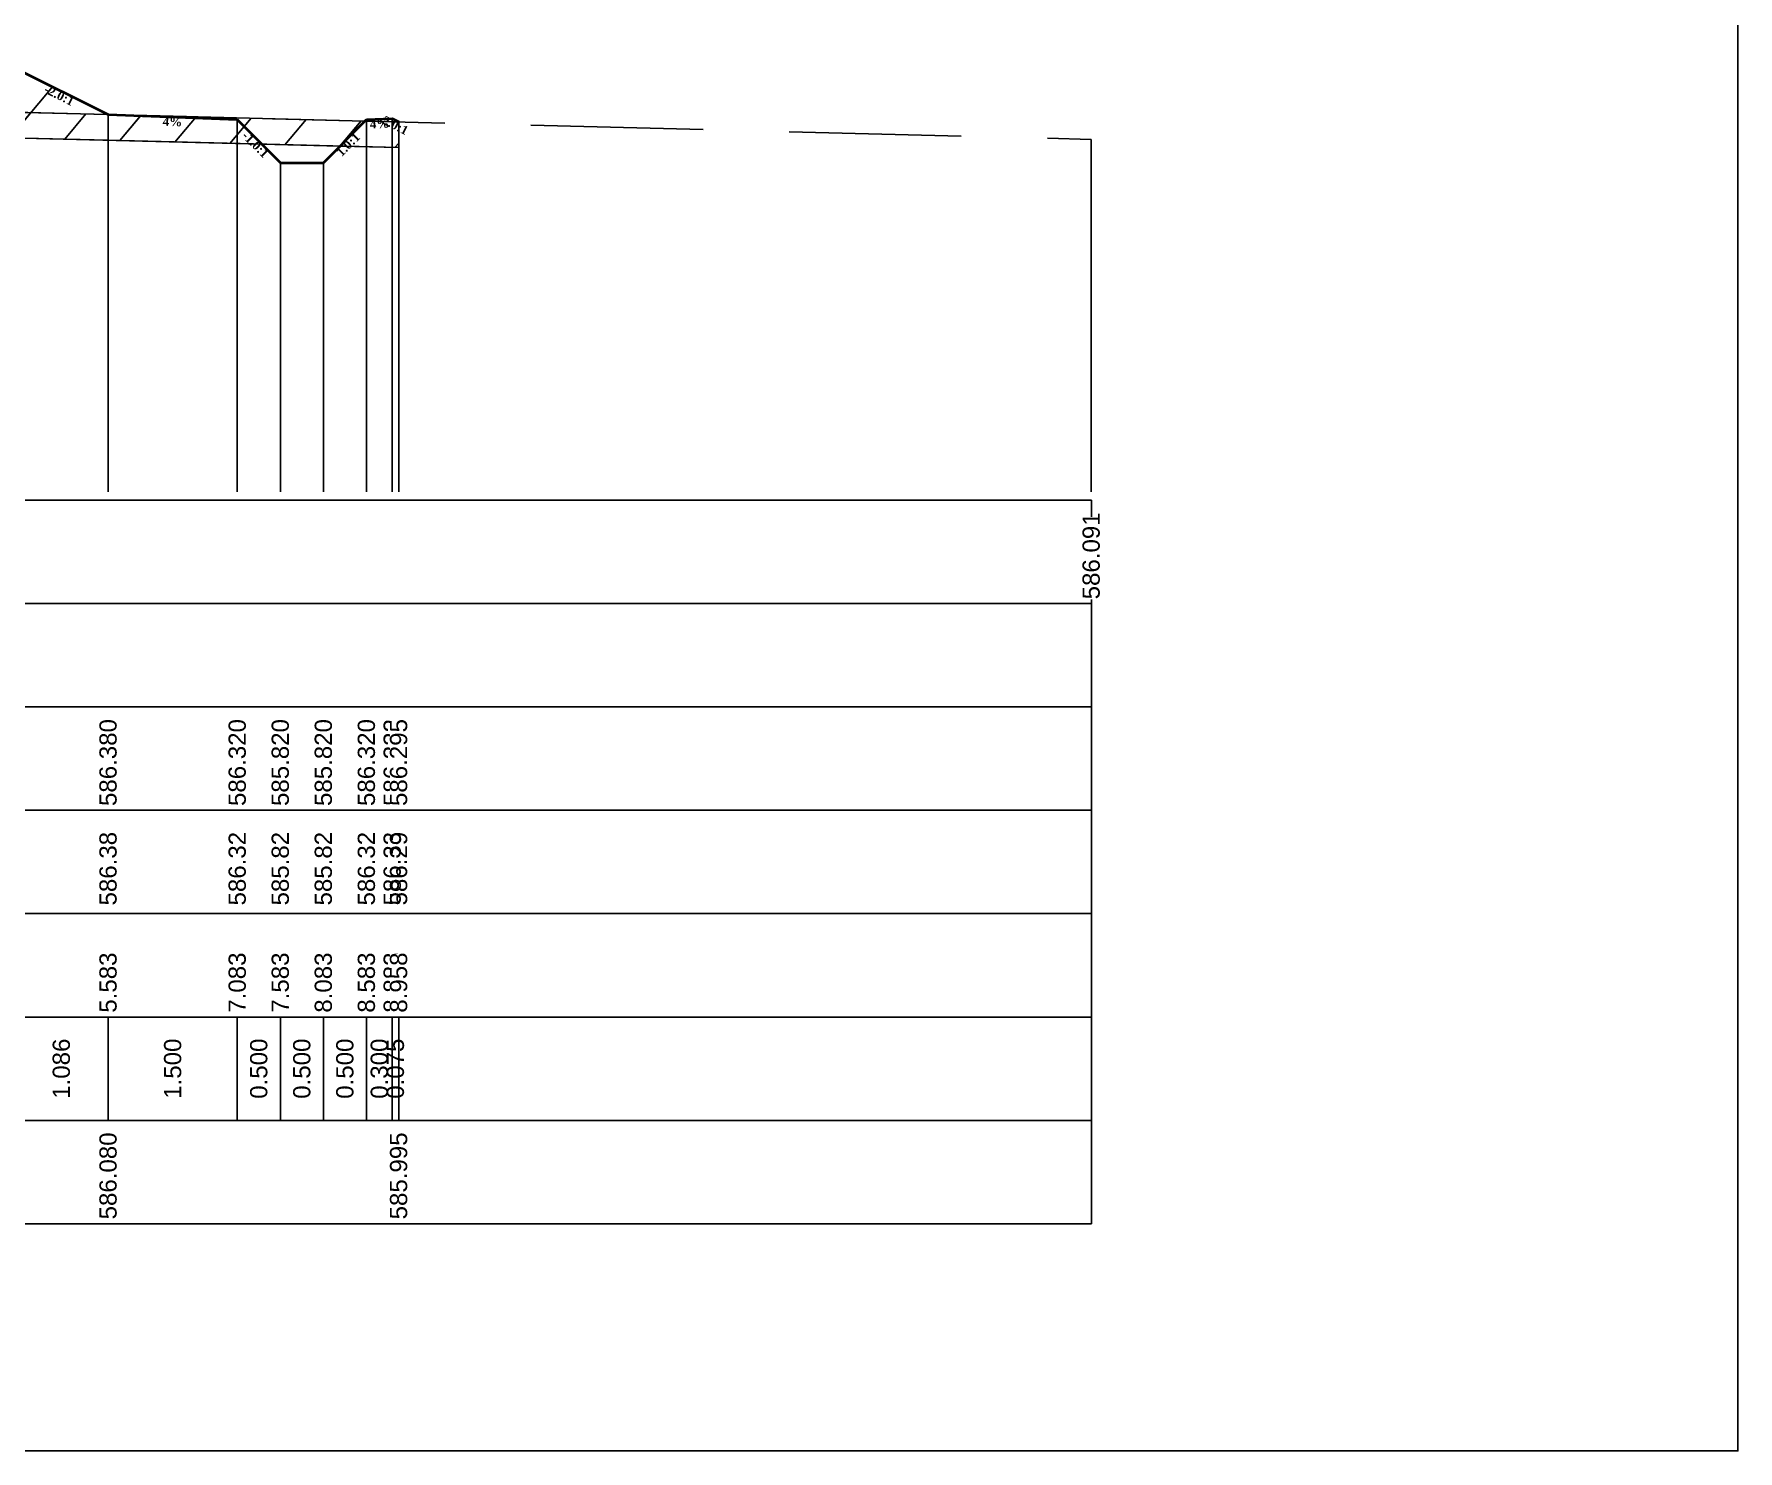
# Model space of a CAD drawing. Header units: millimetres. Extents: x 2762 to 3076, y 916 to 3305.
# Drawn here: x 2979.43 to 2999.21, y 1711.65 to 1728.1 of the extents above; entities that cross this region are included whole.
import ezdxf

# ---------------------------------------------------------------- set-up
doc = ezdxf.new("R2010")
doc.units = ezdxf.units.MM
doc.header["$LTSCALE"] = 2
doc.linetypes.add('CACHE', pattern=[9.525, 6.35, -3.175])
doc.linetypes.add('DASHED', pattern=[0.75, 0.5, -0.25])
doc.layers.add('C-ROAD-CORR', color=5, linetype='Continuous')
doc.layers.add('C-ROAD-SCTN', color=7, linetype='Continuous')
doc.styles.add('C3D_Etiquette', font='romans.shx')
doc.styles.add('C3D_Profil_Travers', font='romans.shx')

msp = doc.modelspace()

# ---------------------------------------------------------------- hatches: boundary and pattern name
at = {"linetype": 'Continuous', "lineweight": -3}
h = msp.add_hatch(dxfattribs=at)
h.set_pattern_fill('_U', color=3, angle=50, style=0, pattern_type=0)
h.set_pattern_definition([(50, (2982.9796, 1726.7958), (-0.766044, 0.64279), [])])
h.paths.add_polyline_path([(2982.98, 1726.796), (2983.288, 1727.104), (2983.588, 1727.116), (2983.662, 1727.079), (2983.662, 1726.779)])
h.paths.add_polyline_path([(2966.491, 1726.884), (2966.753, 1727.145), (2968.253, 1727.205), (2968.808, 1727.483), (2976.805, 1727.803), (2979.201, 1727.707), (2980.288, 1727.164), (2981.788, 1727.104), (2982.073, 1726.819), (2976.2, 1726.967), (2974.935, 1726.988), (2966.505, 1726.884)])
h.paths.add_polyline_path([(2964.952, 1726.859), (2964.952, 1727.159), (2964.953, 1727.157), (2965.253, 1727.145), (2965.53, 1726.868)])
h = msp.add_hatch(dxfattribs=at)
h.set_pattern_fill('_U', color=150, scale=0.5, angle=50, style=0, pattern_type=0)
h.set_pattern_definition([(50, (2982.9796, 1726.79577), (-0.383022, 0.321394), [])])
h.paths.add_polyline_path([(2982.98, 1726.796), (2983.272, 1727.088), (2983.662, 1727.079), (2983.662, 1726.779)])
h.paths.add_polyline_path([(2980.288, 1727.164), (2983.272, 1727.088), (2982.98, 1726.796), (2982.073, 1726.819), (2981.788, 1727.104)])
h.paths.add_polyline_path([(2966.491, 1726.884), (2966.753, 1727.145), (2968.253, 1727.205), (2974.935, 1727.288), (2976.2, 1727.267), (2980.288, 1727.164), (2981.788, 1727.104), (2982.073, 1726.819), (2976.2, 1726.967), (2974.935, 1726.988), (2966.505, 1726.884)])
h.paths.add_polyline_path([(2964.952, 1727.159), (2966.505, 1727.184), (2968.253, 1727.205), (2966.753, 1727.145), (2966.491, 1726.884), (2965.53, 1726.868), (2965.253, 1727.145), (2964.953, 1727.157)])
h.paths.add_polyline_path([(2964.952, 1726.859), (2964.952, 1727.159), (2964.953, 1727.157), (2965.253, 1727.145), (2965.53, 1726.868)])
h = msp.add_hatch(dxfattribs=at)
h.set_pattern_fill('_U', color=1, angle=50, style=0, pattern_type=0)
h.set_pattern_definition([(50, (2982.0727, 1726.8187), (-0.766044, 0.64279), [])])
h.paths.add_polyline_path([(2982.073, 1726.819), (2982.98, 1726.796), (2982.788, 1726.604), (2982.288, 1726.604)])
h.paths.add_polyline_path([(2965.53, 1726.868), (2966.491, 1726.884), (2966.253, 1726.645), (2965.753, 1726.645)])

# ---------------------------------------------------------------- linework, layer by layer
at = {"color": 253, "linetype": 'Continuous', "lineweight": -3}
for p, q in [((2979.201, 1727.707), (2980.288, 1727.164)), ((2976.2, 1727.267), (2980.288, 1727.164)), ((2980.288, 1727.164), (2983.272, 1727.088)), ((2981.788, 1727.104), (2980.288, 1727.164)), ((2980.288, 1727.164), (2981.788, 1727.104)), ((2980.288, 1727.164), (2981.788, 1727.104)), ((2982.073, 1726.819), (2981.788, 1727.104)), ((2981.788, 1727.104), (2982.073, 1726.819)), ((2981.788, 1727.104), (2982.073, 1726.819)), ((2982.98, 1726.796), (2983.288, 1727.104)), ((2982.98, 1726.796), (2983.272, 1727.088)), ((2983.272, 1727.088), (2982.98, 1726.796)), ((2983.272, 1727.088), (2983.662, 1727.079)), ((2983.288, 1727.104), (2983.588, 1727.116)), ((2983.588, 1727.116), (2983.662, 1727.079)), ((2983.662, 1727.079), (2983.662, 1726.779)), ((2983.662, 1727.079), (2983.662, 1726.779)), ((2982.073, 1726.819), (2976.2, 1726.967)), ((2982.073, 1726.819), (2976.2, 1726.967)), ((2982.98, 1726.796), (2982.073, 1726.819)), ((2982.073, 1726.819), (2982.98, 1726.796)), ((2982.288, 1726.604), (2982.073, 1726.819)), ((2982.98, 1726.796), (2982.788, 1726.604)), ((2983.662, 1726.779), (2982.98, 1726.796)), ((2983.662, 1726.779), (2982.98, 1726.796)), ((2982.788, 1726.604), (2982.288, 1726.604))]:
    msp.add_line(p, q, dxfattribs=at)
at = {"color": 105, "linetype": 'DASHED', "lineweight": -3, "ltscale": 2}
msp.add_line((2976.2, 1727.267), (2991.705, 1726.875), dxfattribs=at)
at = {"color": 8, "linetype": 'CACHE', "lineweight": -3}
for p, q in [((2980.288, 1722.784), (2980.288, 1727.164)), ((2981.788, 1722.784), (2981.788, 1727.104)), ((2983.288, 1722.784), (2983.288, 1727.104)), ((2983.588, 1722.784), (2983.588, 1727.116)), ((2983.662, 1722.784), (2983.662, 1727.079)), ((2982.288, 1722.784), (2982.288, 1726.604)), ((2982.788, 1722.784), (2982.788, 1726.604))]:
    msp.add_line(p, q, dxfattribs=at)
at = {"color": 6, "linetype": 'Continuous', "lineweight": -3}
for p, q in [((2976.2, 1726.967), (2980.288, 1726.864)), ((2980.288, 1726.864), (2983.662, 1726.779))]:
    msp.add_line(p, q, dxfattribs=at)
at = {"color": 98, "linetype": 'CACHE', "lineweight": -3}
msp.add_line((2991.705, 1726.875), (2991.705, 1722.784), dxfattribs=at)
at = {"color": 7, "linetype": 'Continuous', "lineweight": -3}
for p, q in [((2957.704, 1722.684), (2991.706, 1722.684)), ((2980.288, 1715.484), (2980.288, 1716.684)), ((2980.288, 1715.484), (2980.288, 1716.684)), ((2981.788, 1715.484), (2981.788, 1716.684)), ((2981.788, 1715.484), (2981.788, 1716.684)), ((2982.288, 1715.484), (2982.288, 1716.684)), ((2982.288, 1715.484), (2982.288, 1716.684)), ((2982.788, 1715.484), (2982.788, 1716.684)), ((2982.788, 1715.484), (2982.788, 1716.684)), ((2983.288, 1715.484), (2983.288, 1716.684)), ((2983.288, 1715.484), (2983.288, 1716.684)), ((2983.588, 1715.484), (2983.588, 1716.684)), ((2983.588, 1715.484), (2983.588, 1716.684)), ((2983.662, 1715.484), (2983.662, 1716.684))]:
    msp.add_line(p, q, dxfattribs=at)
for points in [[(2957.704, 1721.484), (2991.706, 1721.484), (2991.706, 1722.684), (2957.704, 1722.684)], [(2957.704, 1720.284), (2991.706, 1720.284), (2991.706, 1721.484), (2957.704, 1721.484)], [(2957.704, 1719.084), (2991.706, 1719.084), (2991.706, 1720.284), (2957.704, 1720.284)], [(2957.704, 1717.884), (2991.706, 1717.884), (2991.706, 1719.084), (2957.704, 1719.084)], [(2957.704, 1716.684), (2991.706, 1716.684), (2991.706, 1717.884), (2957.704, 1717.884)], [(2957.704, 1715.484), (2991.706, 1715.484), (2991.706, 1716.684), (2957.704, 1716.684)], [(2957.704, 1714.284), (2991.706, 1714.284), (2991.706, 1715.484), (2957.704, 1715.484)]]:
    msp.add_3dface(points, dxfattribs=at)
at = {"layer": 'C-ROAD-CORR', "color": 1, "linetype": 'Continuous', "lineweight": 40}
for p, q in [((2979.201, 1727.707), (2980.288, 1727.164)), ((2980.288, 1727.164), (2981.788, 1727.104)), ((2981.788, 1727.104), (2982.288, 1726.604)), ((2982.788, 1726.604), (2983.288, 1727.104)), ((2983.288, 1727.104), (2983.588, 1727.116)), ((2983.588, 1727.116), (2983.662, 1727.079)), ((2982.288, 1726.604), (2982.788, 1726.604))]:
    msp.add_line(p, q, dxfattribs=at)
at = {"layer": 'C-ROAD-CORR', "color": 1, "linetype": 'Continuous', "lineweight": -3}
for p, q in [((2981.788, 1727.104), (2982.288, 1726.604)), ((2982.788, 1726.604), (2983.288, 1727.104))]:
    msp.add_line(p, q, dxfattribs=at)
at = {"layer": 'C-ROAD-SCTN', "color": 154, "linetype": 'Continuous', "lineweight": -3}
for p, q in [((2979.201, 1727.707), (2980.288, 1727.164)), ((2980.288, 1727.164), (2981.788, 1727.104)), ((2981.788, 1727.104), (2982.288, 1726.604)), ((2982.788, 1726.604), (2983.288, 1727.104)), ((2983.288, 1727.104), (2983.588, 1727.116)), ((2983.588, 1727.116), (2983.662, 1727.079)), ((2982.288, 1726.604), (2982.788, 1726.604))]:
    msp.add_line(p, q, dxfattribs=at)
at = {"layer": 'C-ROAD-SCTN', "color": 1, "linetype": 'Continuous', "lineweight": -3}
for p, q in [((2979.201, 1727.707), (2980.288, 1727.164)), ((2980.288, 1727.164), (2981.788, 1727.104)), ((2981.788, 1727.104), (2982.288, 1726.604)), ((2982.788, 1726.604), (2983.288, 1727.104)), ((2983.288, 1727.104), (2983.588, 1727.116)), ((2983.588, 1727.116), (2983.662, 1727.079)), ((2982.288, 1726.604), (2982.788, 1726.604))]:
    msp.add_line(p, q, dxfattribs=at)

# ---------------------------------------------------------------- texts
at = {"color": 7, "linetype": 'Continuous', "lineweight": -3, "char_height": 0.1, "attachment_point": 2, "style": 'C3D_Etiquette'}
for s, insert, width, rotation in [('{\\fTimes New Roman|b1|i0|c0|p18;-2.0:1}', (2979.743, 1727.432), 0.34598, 333.4349), ('{\\fTimes New Roman|b1|i0|c0|p18;4%}', (2981.037, 1727.13), 0.42071, 357.7094), ('{\\fTimes New Roman|b1|i0|c0|p18;4%}', (2983.438, 1727.106), 0.37094, 2.2906), ('{\\fTimes New Roman|b1|i0|c0|p18;-2.0:1}', (2983.623, 1727.094), 0.34598, 333.4349), ('{\\fTimes New Roman|b1|i0|c0|p18;-1.0:1}', (2982.035, 1726.851), 0.34598, 315), ('{\\fTimes New Roman|b1|i0|c0|p18;1.0:1}', (2983.04, 1726.851), 0.29001, 45)]:
    msp.add_mtext(s, dxfattribs=dict(at, insert=insert, width=width, rotation=rotation))
at = {"color": 7, "linetype": 'Continuous', "lineweight": -3, "char_height": 0.2, "rotation": 90, "style": 'C3D_Profil_Travers'}
for s, insert, attachment_point in [('{\\fArial|b0|i0|c0|p34;586.38}', (2980.288, 1717.979), 4), ('{\\fArial|b0|i0|c0|p34;586.32}', (2981.788, 1717.979), 4), ('{\\fArial|b0|i0|c0|p34;585.82}', (2982.288, 1717.979), 4), ('{\\fArial|b0|i0|c0|p34;585.82}', (2982.788, 1717.979), 4), ('{\\fArial|b0|i0|c0|p34;586.32}', (2983.288, 1717.979), 4), ('{\\fArial|b0|i0|c0|p34;586.33}', (2983.588, 1717.979), 4), ('{\\fArial|b0|i0|c0|p34;586.29}', (2983.662, 1717.979), 4), ('{\\fArial|b0|i0|c0|p34;1.086}', (2979.745, 1716.084), 5), ('{\\fArial|b0|i0|c0|p34;1.500}', (2981.038, 1716.084), 5), ('{\\fArial|b0|i0|c0|p34;0.500}', (2982.038, 1716.084), 5), ('{\\fArial|b0|i0|c0|p34;0.500}', (2982.538, 1716.084), 5), ('{\\fArial|b0|i0|c0|p34;0.500}', (2983.038, 1716.084), 5), ('{\\fArial|b0|i0|c0|p34;0.300}', (2983.438, 1716.084), 5), ('{\\fArial|b0|i0|c0|p34;0.075}', (2983.625, 1716.084), 5)]:
    msp.add_mtext(s, dxfattribs=dict(at, insert=insert, attachment_point=attachment_point))

# ---------------------------------------------------------------- next in the draw order: texts
at = {"color": 7, "linetype": 'Continuous', "lineweight": -3, "char_height": 0.2, "attachment_point": 4, "rotation": 90, "style": 'C3D_Profil_Travers', "bg_fill": 3, "box_fill_scale": 1.000375, "bg_fill_color": 256, "bg_fill_true_color": 13158600, "bg_fill_transparency": 0}
for s, insert, width in [('{\\fArial|b0|i0|c0|p34;586.091}', (2991.705, 1721.534), 0.95654), ('{\\fArial|b0|i0|c0|p34;586.380}', (2980.288, 1719.134), 0.99484), ('{\\fArial|b0|i0|c0|p34;586.320}', (2981.788, 1719.134), 0.99484), ('{\\fArial|b0|i0|c0|p34;585.820}', (2982.288, 1719.134), 0.99484), ('{\\fArial|b0|i0|c0|p34;585.820}', (2982.788, 1719.134), 0.99484), ('{\\fArial|b0|i0|c0|p34;586.320}', (2983.288, 1719.134), 0.99484), ('{\\fArial|b0|i0|c0|p34;\\C256;5.583}', (2980.288, 1716.734), 0.68165), ('{\\fArial|b0|i0|c0|p34;\\C256;7.083}', (2981.788, 1716.734), 0.67999), ('{\\fArial|b0|i0|c0|p34;\\C256;7.583}', (2982.288, 1716.734), 0.67999), ('{\\fArial|b0|i0|c0|p34;\\C256;8.083}', (2982.788, 1716.734), 0.68192), ('{\\fArial|b0|i0|c0|p34;\\C256;8.583}', (2983.288, 1716.734), 0.68192), ('{\\fArial|b0|i0|c0|p34;586.080}', (2980.288, 1714.334), 0.99484), ('{\\fArial|b0|i0|c0|p34;585.995}', (2983.662, 1714.334), 0.99705)]:
    msp.add_mtext(s, dxfattribs=dict(at, insert=insert, width=width))

# ---------------------------------------------------------------- next in the draw order: texts
for s, insert, width in [('{\\fArial|b0|i0|c0|p34;586.332}', (2983.588, 1719.134), 0.99347), ('{\\fArial|b0|i0|c0|p34;\\C256;8.883}', (2983.588, 1716.734), 0.68192)]:
    msp.add_mtext(s, dxfattribs=dict(at, insert=insert, width=width))

# ---------------------------------------------------------------- next in the draw order: texts
for s, insert, width in [('{\\fArial|b0|i0|c0|p34;586.295}', (2983.662, 1719.134), 0.99705), ('{\\fArial|b0|i0|c0|p34;\\C256;8.958}', (2983.662, 1716.734), 0.68234)]:
    msp.add_mtext(s, dxfattribs=dict(at, insert=insert, width=width))

# ---------------------------------------------------------------- next in the draw order: linework, layer by layer
msp.add_lwpolyline([(2950.215, 1741.145), (2999.215, 1741.145), (2999.215, 1711.645), (2950.215, 1711.645)], close=True)

doc.saveas('drawing.dxf')
